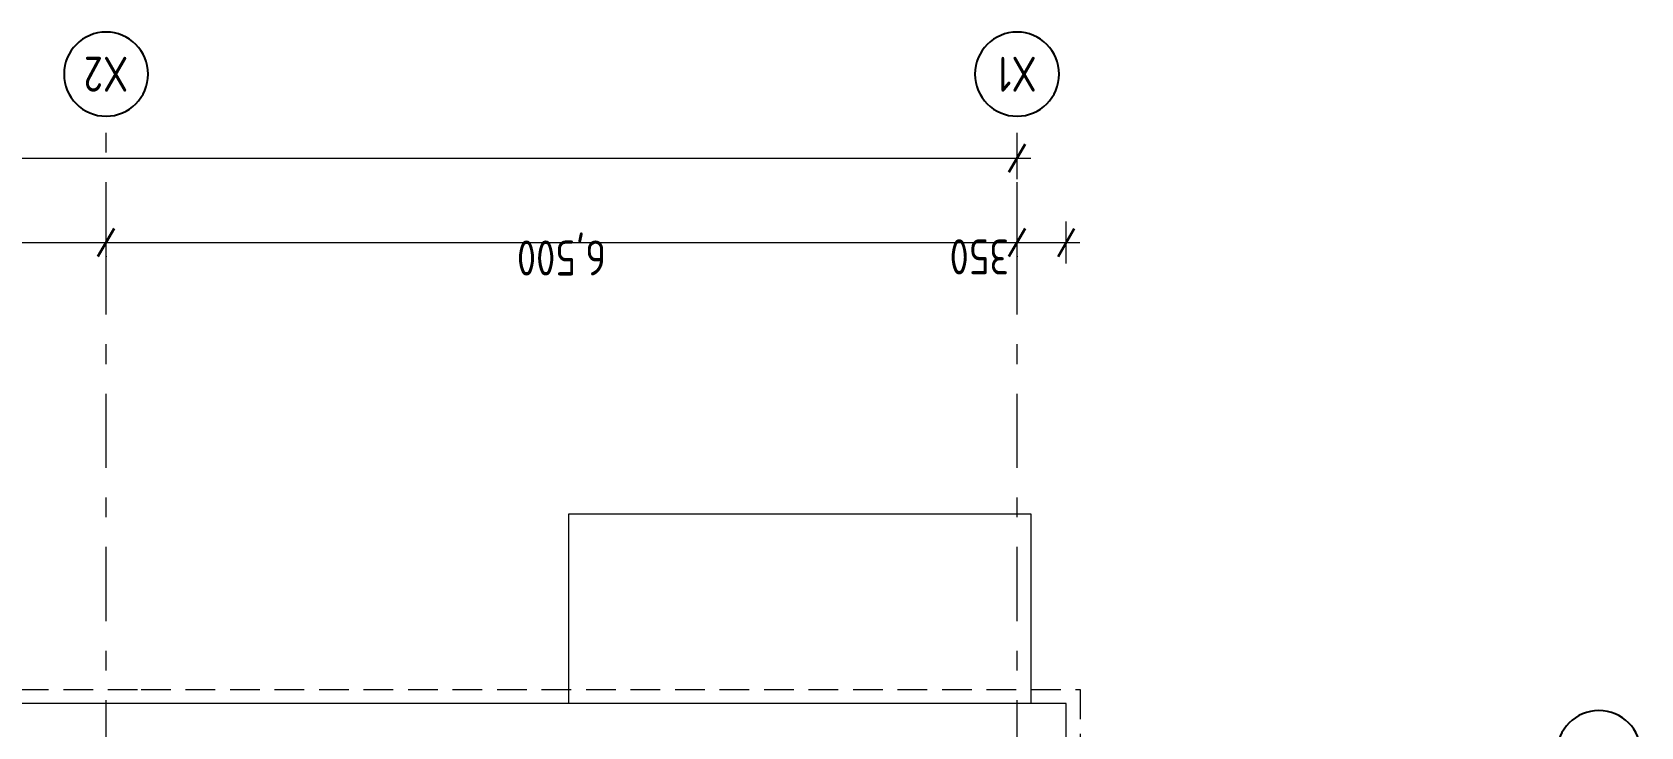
# Model space of a CAD drawing. Header units: millimetres. Extents: x 18162 to 3540582, y 72188 to 247925.
# Drawn here: x 997028 to 1008507, y 98553 to 103509 of the extents above; entities that cross this region are included whole.
import ezdxf
from ezdxf.enums import TextEntityAlignment as Align

# ---------------------------------------------------------------- set-up
doc = ezdxf.new("R2010")
doc.units = ezdxf.units.MM
doc.header["$MEASUREMENT"] = 0
doc.set_wipeout_variables(frame=1)
for name, pattern in [('Double Dashed', [1093.611073, 529.166651, -211.666656, 141.111112, -211.666656]), ('Hidden Line', [317.5, 211.666667, -105.833333]), ('Wipeout_Contour', [1000, 0, -1000])]:
    doc.linetypes.add(name, pattern=pattern)
for name, color, linetype in [('Dimensioning - General', 7, 'Continuous'), ('Drawing & Figure', 7, 'Continuous'), ('Structural - Bearing', 7, 'Continuous'), ('Structural - Grid', 7, 'Continuous')]:
    doc.layers.add(name, color=color, linetype=linetype)
doc.styles.add('GENERATED_STYLE_3', font='', dxfattribs={"width": 0.8})
doc.styles.get('GENERATED_STYLE_3').set_extended_font_data('ISOCPEUR MON')
doc.dimstyles.new('GENERATED_STYLE__2', dxfattribs={"dimtxt": 250, "dimasz": 152, "dimexe": 0.18, "dimexo": 0.0625, "dimgap": 0, "dimtad": 1, "dimdec": 0, "dimzin": 0, "dimdsep": 46, "dimtxsty": 'GENERATED_STYLE_3', "dimblk": 'ARROWHEAD_2', "dimblk1": 'ARROWHEAD_2', "dimblk2": 'ARROWHEAD_2', "dimcen": 0.09, "dimse1": 1, "dimse2": 1, "dimclrd": 13, "dimclre": 13, "dimclrt": 13, "dimadec": 0, "dimazin": 0, "dimtfac": 1, "dimtdec": 4, "dimtmove": 0, "dimatfit": 3, "dimfxl": 1, "dimtolj": 1, "dimtzin": 0, "dimarcsym": 0})

# ---------------------------------------------------------------- blocks, each defined once
blk = doc.blocks.new('*D688', base_point=(953182, 1723))
at = {"layer": 'Dimensioning - General', "color": 13, "linetype": 'Continuous', "lineweight": 13, "transparency": 16777216}
for p, q in [((991056, 101859), (991056, 102159)), ((984556, 102009), (991056, 102009)), ((991056, 102009), (997556, 102009))]:
    blk.add_line(p, q, dxfattribs=at)
at = {"layer": 'Dimensioning - General', "color": 12, "linetype": 'Continuous', "lineweight": 35, "transparency": 16777216}
for p, q in [((991113, 102109), (990998, 101909)), ((997613, 102109), (997498, 101909))]:
    blk.add_line(p, q, dxfattribs=at)
at = {"layer": 'Dimensioning - General', "color": 13, "lineweight": 13, "transparency": 16777216, "insert": (994620, 102081), "char_height": 250, "attachment_point": 7, "rotation": 180, "style": 'GENERATED_STYLE_3'}
blk.add_mtext('\\A1;{\\pql;\\fISOCPEUR MON|b0|i0|c0|p0;\\W0.800000;6,500}', dxfattribs=at)
blk = doc.blocks.new('ARROWHEAD_2')
at = {"color": 0, "linetype": 'Continuous', "lineweight": 0}
for p, q in [((0, 0), (-1, 0)), ((-0.378, -0.655), (0.378, 0.655))]:
    blk.add_line(p, q, dxfattribs=at)
blk = doc.blocks.new('*D689', base_point=(953182, 1723))
at = {"layer": 'Dimensioning - General', "color": 13, "linetype": 'Continuous', "lineweight": 13, "transparency": 16777216}
for p, q in [((997556, 101859), (997556, 102159)), ((991056, 102009), (997556, 102009)), ((997556, 102009), (1004056, 102009))]:
    blk.add_line(p, q, dxfattribs=at)
at = {"layer": 'Dimensioning - General', "color": 12, "linetype": 'Continuous', "lineweight": 35, "transparency": 16777216}
for p, q in [((997613, 102109), (997498, 101909)), ((1004113, 102109), (1003998, 101909))]:
    blk.add_line(p, q, dxfattribs=at)
at = {"layer": 'Dimensioning - General', "color": 13, "lineweight": 13, "transparency": 16777216, "char_height": 250, "attachment_point": 7, "rotation": 180, "style": 'GENERATED_STYLE_3'}
for s, insert in [('\\A1;{\\pql;\\fISOCPEUR MON|b0|i0|c0|p0;\\W0.800000;6,500}', (1001120, 102081)), ('\\A1;{\\pql;\\fISOCPEUR MON|b0|i0|c0|p0;\\W0.800000;350}', (1003998, 102031))]:
    blk.add_mtext(s, dxfattribs=dict(at, insert=insert))
blk = doc.blocks.new('*D690', base_point=(953182, 1723))
at = {"layer": 'Dimensioning - General', "color": 13, "linetype": 'Continuous', "lineweight": 13, "transparency": 16777216}
for p, q in [((1004056, 101859), (1004056, 102159)), ((1004406, 101859), (1004406, 102159)), ((997556, 102009), (1004056, 102009)), ((1004056, 102009), (1004406, 102009)), ((1004406, 102009), (1004503, 102009))]:
    blk.add_line(p, q, dxfattribs=at)
at = {"layer": 'Dimensioning - General', "color": 12, "linetype": 'Continuous', "lineweight": 35, "transparency": 16777216}
for p, q in [((1004113, 102109), (1003998, 101909)), ((1004348, 101909), (1004463, 102109))]:
    blk.add_line(p, q, dxfattribs=at)
blk = doc.blocks.new('*D691', base_point=(953182, 1723))
at = {"layer": 'Dimensioning - General', "color": 13, "linetype": 'Continuous', "lineweight": 13, "transparency": 16777216}
for p, q in [((974056, 102459), (974056, 102759)), ((1004056, 102459), (1004056, 102759)), ((973958, 102609), (974056, 102609)), ((974056, 102609), (1004056, 102609)), ((1004056, 102609), (1004153, 102609))]:
    blk.add_line(p, q, dxfattribs=at)
at = {"layer": 'Dimensioning - General', "color": 12, "linetype": 'Continuous', "lineweight": 35, "transparency": 16777216}
for p, q in [((974113, 102709), (973998, 102509)), ((1003998, 102509), (1004113, 102709))]:
    blk.add_line(p, q, dxfattribs=at)
at = {"layer": 'Dimensioning - General', "color": 13, "lineweight": 13, "transparency": 16777216, "insert": (989440, 102681), "char_height": 250, "attachment_point": 7, "rotation": 180, "style": 'GENERATED_STYLE_3'}
blk.add_mtext('\\A1;{\\pql;\\fISOCPEUR MON|b0|i0|c0|p0;\\W0.800000;30,000}', dxfattribs=at)
blk = doc.blocks.new('Standard grid marker[338]_3', base_point=(1004056, 74247))
at = {"layer": 'Structural - Grid', "color": 13, "linetype": 'Double Dashed', "lineweight": 13}
for p, q in [((1004056, 101909), (1004056, 102909)), ((1004056, 75247), (1004056, 101909))]:
    blk.add_line(p, q, dxfattribs=at)
at = {"layer": 'Structural - Grid', "color": 13, "linetype": 'Continuous', "lineweight": 25, "flags": 128}
blk.add_lwpolyline([(1004056, 103509, 1), (1004056, 102909, 1)], format="xyb", close=True, dxfattribs=at)
at = {"layer": 'Structural - Grid', "color": 13, "linetype": 'Double Dashed', "lineweight": 13}
blk.add_point((1004056, 101909), dxfattribs=at)
blk.add_point((1004056, 101909), dxfattribs=at)
at = {"layer": 'Structural - Grid', "color": 13, "lineweight": 13, "style": 'GENERATED_STYLE_3'}
blk.add_attdef('AC_MarkerText_1', text='', height=250, rotation=180, dxfattribs=at).set_placement((1004056, 103084), align=Align.TOP_CENTER)
blk = doc.blocks.new('Standard grid marker[342]_3', base_point=(971344, 98369))
at = {"layer": 'Structural - Grid', "color": 13, "linetype": 'Continuous', "lineweight": 25, "flags": 128}
blk.add_lwpolyline([(1008507, 98369, 1), (1007907, 98369, 1)], format="xyb", close=True, dxfattribs=at)
at = {"layer": 'Structural - Grid', "color": 13, "lineweight": 13, "style": 'GENERATED_STYLE_3'}
blk.add_attdef('AC_MarkerText_1', text='', height=250, rotation=180, dxfattribs=at).set_placement((1008207, 98244), align=Align.TOP_CENTER)
blk = doc.blocks.new('Standard grid marker[343]_3', base_point=(997556, 74247))
at = {"layer": 'Structural - Grid', "color": 13, "linetype": 'Double Dashed', "lineweight": 13}
for p, q in [((997556, 101909), (997556, 102909)), ((997556, 75247), (997556, 101909))]:
    blk.add_line(p, q, dxfattribs=at)
at = {"layer": 'Structural - Grid', "color": 13, "linetype": 'Continuous', "lineweight": 25, "flags": 128}
blk.add_lwpolyline([(997556, 103509, 1), (997556, 102909, 1)], format="xyb", close=True, dxfattribs=at)
at = {"layer": 'Structural - Grid', "color": 13, "linetype": 'Double Dashed', "lineweight": 13}
blk.add_point((997556, 101909), dxfattribs=at)
blk.add_point((997556, 101909), dxfattribs=at)
at = {"layer": 'Structural - Grid', "color": 13, "lineweight": 13, "style": 'GENERATED_STYLE_3'}
blk.add_attdef('AC_MarkerText_1', text='', height=250, rotation=180, dxfattribs=at).set_placement((997556, 103084), align=Align.TOP_CENTER)

msp = doc.modelspace()

# ---------------------------------------------------------------- linework, layer by layer
at = {"layer": 'Structural - Bearing', "color": 7, "linetype": 'Continuous', "lineweight": 13, "flags": 128}
msp.add_lwpolyline([(1004155.7, 100068.9), (1000855.7, 100068.9), (1000855.7, 98468.9), (1004155.7, 98468.9)], close=True, dxfattribs=at)

# ---------------------------------------------------------------- dimensions: what is measured, and where the dimension line sits
at = {"layer": 'Dimensioning - General', "color": 13, "linetype": 'Continuous', "lineweight": 13}
for base, p1, p2, picture, middle in [((1004055.7, 102608.7), (974055.7, 102908.7), (1004055.7, 102908.7), '*D691', (988926, 102433.7)), ((997555.7, 102008.7), (991055.7, 102908.7), (997555.7, 102908.7), '*D688', (994201.3, 101833.7)), ((1004055.7, 102008.7), (997555.7, 102908.7), (1004055.7, 102908.7), '*D689', (1000701.3, 101833.7))]:
    dim = msp.add_linear_dim(base=base, p1=p1, p2=p2, dimstyle='GENERATED_STYLE__2', dxfattribs=at)
    dim.commit()
    dim.dimension.update_dxf_attribs({"geometry": picture, "text_midpoint": middle, "dimtype": 160, "text_rotation": 180})

# ---------------------------------------------------------------- wipeouts: each hides what was drawn before it
at = {"color": 254, "linetype": 'Wipeout_Contour', "lineweight": 0, "ltscale": 3027632.176427482}
msp.add_wipeout([(1004355.7, 98668.9), (1004405.7, 98718.9), (1004355.7, 98718.9)], dxfattribs=at).dxf.layer = 'Structural - Bearing'

# ---------------------------------------------------------------- next in the draw order: wipeouts: each hides what was drawn before it
at = {"color": 254, "linetype": 'Wipeout_Contour', "lineweight": 0, "ltscale": 3027468.228296305}
msp.add_wipeout([(1004305.7, 98618.9), (1004355.7, 98668.9), (1004305.7, 98668.9)], dxfattribs=at).dxf.layer = 'Structural - Bearing'

# ---------------------------------------------------------------- next in the draw order: wipeouts: each hides what was drawn before it
at = {"color": 254, "linetype": 'Wipeout_Contour', "lineweight": 0, "ltscale": 3027095.478899384}
msp.add_wipeout([(1004155.7, 98468.9), (1004305.7, 98618.9), (1004155.7, 98618.9)], dxfattribs=at).dxf.layer = 'Structural - Bearing'

# ---------------------------------------------------------------- next in the draw order: wipeouts: each hides what was drawn before it
at = {"color": 254, "linetype": 'Wipeout_Contour', "lineweight": 0, "ltscale": 4033565.449088328}
msp.add_wipeout([(1004355.7, 98668.9), (1004355.7, 80068.9), (1004405.7, 80068.9), (1004405.7, 98668.9)], dxfattribs=at).dxf.layer = 'Structural - Bearing'

# ---------------------------------------------------------------- next in the draw order: wipeouts: each hides what was drawn before it
at = {"color": 254, "linetype": 'Wipeout_Contour', "lineweight": 0, "ltscale": 3027675.954148545}
msp.add_wipeout([(1004355.7, 98668.9), (1004405.7, 98668.9), (1004405.7, 98718.9)], dxfattribs=at).dxf.layer = 'Structural - Bearing'

# ---------------------------------------------------------------- next in the draw order: wipeouts: each hides what was drawn before it
at = {"color": 254, "linetype": 'Wipeout_Contour', "lineweight": 0, "ltscale": 4033364.41926125}
msp.add_wipeout([(1004305.7, 98618.9), (1004305.7, 80118.9), (1004355.7, 80118.9), (1004355.7, 98618.9)], dxfattribs=at).dxf.layer = 'Structural - Bearing'

# ---------------------------------------------------------------- next in the draw order: wipeouts: each hides what was drawn before it
at = {"color": 254, "linetype": 'Wipeout_Contour', "lineweight": 0, "ltscale": 3027512.008487144}
msp.add_wipeout([(1004305.7, 98618.9), (1004355.7, 98618.9), (1004355.7, 98668.9)], dxfattribs=at).dxf.layer = 'Structural - Bearing'

# ---------------------------------------------------------------- next in the draw order: linework, layer by layer
at = {"layer": 'Structural - Bearing', "color": 7, "linetype": 'Continuous', "lineweight": 13, "flags": 128}
for points in [[(1004405.7, 98718.9), (1004355.7, 98718.9)], [(1004405.7, 80018.9), (1004405.7, 98718.9)]]:
    msp.add_lwpolyline(points, dxfattribs=at)

# ---------------------------------------------------------------- next in the draw order: wipeouts: each hides what was drawn before it
at = {"color": 254, "linetype": 'Wipeout_Contour', "lineweight": 0, "ltscale": 3027229.020050864}
msp.add_wipeout([(1004155.7, 98468.9), (1004305.7, 98468.9), (1004305.7, 98618.9)], dxfattribs=at).dxf.layer = 'Structural - Bearing'

# ---------------------------------------------------------------- next in the draw order: wipeouts: each hides what was drawn before it
at = {"color": 254, "linetype": 'Wipeout_Contour', "lineweight": 0, "ltscale": 4010998.324184194}
msp.add_wipeout([(1004355.7, 98718.9), (991405.7, 98718.9), (991405.7, 98668.9), (1004355.7, 98668.9)], dxfattribs=at).dxf.layer = 'Structural - Bearing'

# ---------------------------------------------------------------- next in the draw order: wipeouts: each hides what was drawn before it
at = {"color": 254, "linetype": 'Wipeout_Contour', "lineweight": 0, "ltscale": 4010879.122545647}
msp.add_wipeout([(1004305.7, 98668.9), (991405.7, 98668.9), (991405.7, 98618.9), (1004305.7, 98618.9)], dxfattribs=at).dxf.layer = 'Structural - Bearing'

# ---------------------------------------------------------------- next in the draw order: linework, layer by layer
at = {"layer": 'Structural - Bearing', "color": 7, "linetype": 'Continuous', "lineweight": 13, "flags": 128}
msp.add_lwpolyline([(1004355.7, 98718.9), (991405.7, 98718.9)], dxfattribs=at)

# ---------------------------------------------------------------- next in the draw order: dimensions: what is measured, and where the dimension line sits
at = {"layer": 'Dimensioning - General', "color": 13, "linetype": 'Continuous', "lineweight": 13}
dim = msp.add_linear_dim(base=(1004405.7, 102008.7), p1=(1004055.7, 102908.7), p2=(1004405.7, 98718.9), dimstyle='GENERATED_STYLE__2', dxfattribs=at)
dim.commit()
dim.dimension.update_dxf_attribs({"geometry": '*D690', "text_midpoint": (1003712.5, 101833.7), "dimtype": 160, "text_rotation": 180})

# ---------------------------------------------------------------- next in the draw order: wipeouts: each hides what was drawn before it
at = {"color": 254, "linetype": 'Wipeout_Contour', "lineweight": 0, "ltscale": 4010541.234082534}
msp.add_wipeout([(1004155.7, 98618.9), (991405.7, 98618.9), (991405.7, 98468.9), (1004155.7, 98468.9)], dxfattribs=at).dxf.layer = 'Structural - Bearing'

# ---------------------------------------------------------------- next in the draw order: linework, layer by layer
at = {"layer": 'Drawing & Figure', "color": 7, "linetype": 'Hidden Line', "lineweight": 5}
for points in [[(991536.8, 98819.6), (997805.7, 98819.6), (1004505.7, 98819.6), (1004505.7, 79918.9), (991525.7, 79918.9)], [(997805.7, 98818.9), (997805.7, 98819.6), (1004505.7, 98819.6), (1004505.7, 79918.9), (997805.7, 79918.9)]]:
    msp.add_lwpolyline(points, dxfattribs=at)

# ---------------------------------------------------------------- next in the draw order: block references
at = {"layer": 'Structural - Grid', "color": 13, "linetype": 'Continuous', "lineweight": 13}
ref = msp.add_blockref('Standard grid marker[343]_3', (997555.7, 74247.3), dxfattribs=at)
ref.add_attrib('AC_MarkerText_1', 'X2', dxfattribs={"color": 13, "lineweight": 13, "height": 250, "rotation": 180, "style": 'GENERATED_STYLE_3', "width": 0.8}).set_placement((997555.7, 103083.7), align=Align.TOP_CENTER)
ref = msp.add_blockref('Standard grid marker[338]_3', (1004055.7, 74247.3), dxfattribs=at)
ref.add_attrib('AC_MarkerText_1', 'X1', dxfattribs={"color": 13, "lineweight": 13, "height": 250, "rotation": 180, "style": 'GENERATED_STYLE_3', "width": 0.8}).set_placement((1004055.7, 103083.7), align=Align.TOP_CENTER)
msp.add_blockref('Standard grid marker[342]_3', (971344.5, 98368.9), dxfattribs=at)

doc.saveas('drawing.dxf')
